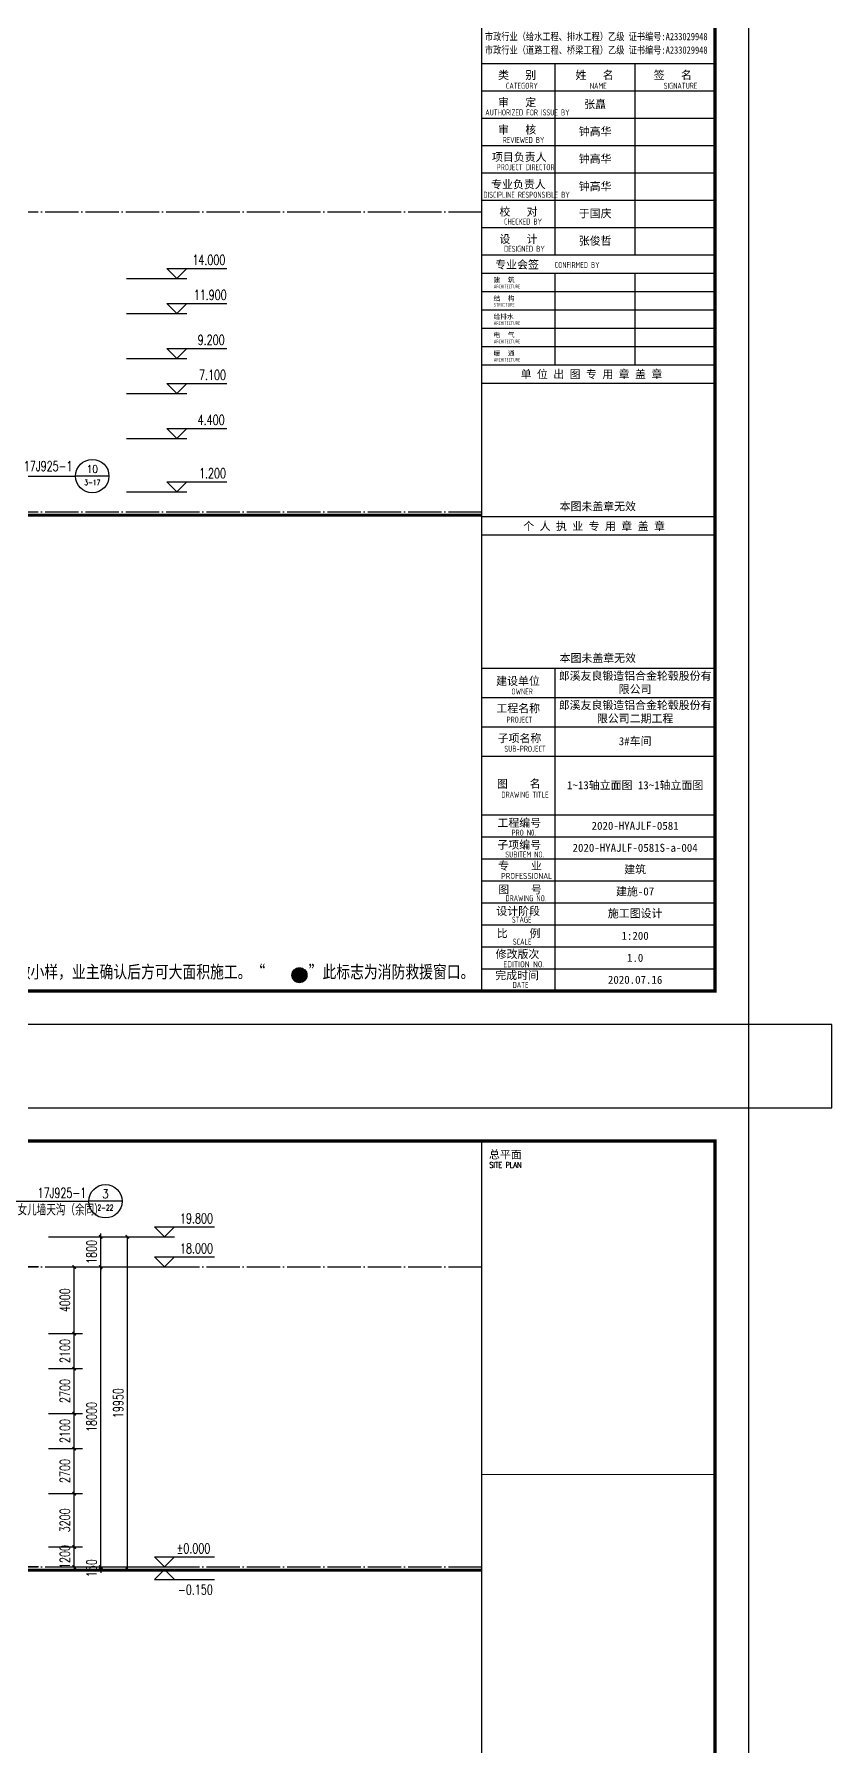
# Model space of a CAD drawing. Extents: x 14095202 to 14511487, y -1430609 to -90420.
# Drawn here: x 14463627 to 14511487, y -1318860 to -1216120 of the extents above; entities that cross this region are included whole.
import ezdxf
from ezdxf.enums import TextEntityAlignment as Align

# ---------------------------------------------------------------- set-up
doc = ezdxf.new("R2010")
doc.units = 0
doc.header["$LTSCALE"] = 1000
doc.header["$MEASUREMENT"] = 0
doc.linetypes.add('DOTE', pattern=[2.42, 2, -0.2, 0.02, -0.2])
for name, color, linetype in [('DIM_IDEN', 3, 'Continuous'), ('DOTE', 1, 'DOTE'), ('PUB_DIM', 3, 'Continuous'), ('PUB_TEXT', 7, 'Continuous'), ('PUB_TITLE', 4, 'Continuous'), ('TK', 4, 'Continuous'), ('WALL', 9, 'Continuous')]:
    doc.layers.add(name, color=color, linetype=linetype)
doc.styles.add('-宋体', font='', dxfattribs={"width": 0.8})
doc.styles.add('_TCH_DIM', font='SIMPLEX', dxfattribs={"bigfont": 'GBCBIG'})
doc.styles.add('_TCH_DIM_T3', font='SIMPLEX', dxfattribs={"width": 0.705882, "bigfont": 'GBCBIG'})
doc.styles.add('_TCH_LABEL', font='COMPLEX', dxfattribs={"bigfont": 'GBCBIG'})
doc.styles.add('ROMANS', font='romans', dxfattribs={"width": 0.65, "height": 231.275})
doc.styles.add('TSSD_REIN', font='tssdeng.shx', dxfattribs={"width": 0.7, "bigfont": 'tssdchn.shx'})
doc.styles.add('图签宋体', font='', dxfattribs={"height": 300})
doc.styles.add('宋体', font='', dxfattribs={"width": 0.8})
doc.styles.get('-宋体').set_extended_font_data('SimSun')
doc.styles.get('图签宋体').set_extended_font_data('NSimSun')
doc.styles.get('宋体').set_extended_font_data('SimSun')
doc.dimstyles.new('_TCH_ARCH&&200', dxfattribs={"dimtxt": 595, "dimasz": 200, "dimexe": 500, "dimexo": 600, "dimgap": 252.5, "dimtad": 1, "dimdec": 0, "dimzin": 0, "dimdsep": 46, "dimtxsty": '_TCH_DIM_T3', "dimblk": 'ARCHTICK', "dimcen": 0.09, "dimclrt": 7, "dimazin": 2, "dimtfac": 1, "dimtdec": 0, "dimtix": 1, "dimtmove": 2, "dimatfit": 3, "dimfxl": 0, "dimtolj": 1, "dimtzin": 0, "dimarcsym": 0})

# ---------------------------------------------------------------- blocks, each defined once
blk = doc.blocks.new('GeYuanFrame_32711160', base_point=(20.09, 4.53))
at = {"layer": 'PUB_TITLE'}
for points in [[(803.09, 235.33), (803.09, 292.73)], [(827.09, 235.33), (827.09, 292.73)], [(803.09, 202.33), (803.09, 229.83)], [(827.09, 202.33), (827.09, 229.83)], [(803.09, 14.53), (803.09, 111.33)]]:
    blk.add_lwpolyline(points, dxfattribs=at)
at = {"layer": 'TK'}
for p, q in [((781.09, 284.53), (851.09, 284.53)), ((781.09, 276.33), (851.09, 276.33)), ((781.09, 268.13), (851.09, 268.13)), ((781.09, 259.93), (851.09, 259.93)), ((781.09, 251.73), (851.09, 251.73)), ((781.09, 243.53), (851.09, 243.53)), ((781.09, 235.33), (851.09, 235.33)), ((781.09, 235.33), (851.09, 235.33)), ((781.09, 102.53), (851.09, 102.53)), ((781.09, 93.73), (851.09, 93.73)), ((781.09, 84.93), (803.09, 84.93)), ((781.09, 84.93), (851.09, 84.93)), ((781.09, 67.37), (851.09, 67.37)), ((781.09, 67.33), (851.09, 67.33)), ((781.09, 60.77), (851.09, 60.77)), ((781.09, 54.17), (851.09, 54.17)), ((781.09, 47.57), (851.09, 47.57)), ((781.09, 40.97), (851.09, 40.97)), ((781.09, 34.37), (851.09, 34.37)), ((781.09, 27.77), (851.09, 27.77)), ((781.09, 21.17), (851.09, 21.17)), ((781.09, 14.53), (851.09, 14.53))]:
    blk.add_line(p, q, dxfattribs=at)
blk.add_lwpolyline([(20.09, 4.53), (20.09, 598.53), (861.09, 598.53), (861.09, 4.53)], close=True, dxfattribs=at)
at = {"layer": 'TK', "const_width": 1}
blk.add_lwpolyline([(45.09, 588.53), (851.09, 588.53), (851.09, 14.53), (45.09, 14.53)], close=True, dxfattribs=at)
at = {"layer": 'TK'}
for points, const_width in [([(781.09, 588.53), (781.09, 14.53)], 0.4), ([(781.09, 292.73), (851.09, 292.73)], 0.35), ([(781.09, 292.73), (851.09, 292.73)], 0.35), ([(781.09, 235.33), (851.09, 235.33)], 0.35), ([(781.09, 202.33), (851.09, 202.33)], 0.35), ([(781.09, 156.83), (851.09, 156.83)], 0.35), ([(781.09, 111.33), (851.09, 111.33)], 0.35), ([(781.09, 67.37), (851.09, 67.37)], 0.35)]:
    blk.add_lwpolyline(points, dxfattribs=dict(at, const_width=const_width))
for points in [[(781.09, 292.73), (851.09, 292.73)], [(781.09, 235.33), (851.09, 235.33)], [(781.09, 229.83), (851.09, 229.83)], [(781.09, 224.33), (851.09, 224.33)], [(781.09, 218.83), (851.09, 218.83)], [(781.09, 213.33), (851.09, 213.33)], [(781.09, 207.83), (851.09, 207.83)], [(781.09, 202.33), (851.09, 202.33)], [(781.09, 196.83), (851.09, 196.83)], [(781.09, 151.33), (851.09, 151.33)]]:
    blk.add_lwpolyline(points, dxfattribs=at)
for s, height, style, width, p in [('市政行业（给水工程、排水工程）乙级 证书编号:A233029948', 2.2, '-宋体', 0.8, (782, 299.74)), ('市政行业（道路工程、桥梁工程）乙级 证书编号:A233029948', 2.2, '-宋体', 0.8, (782, 295.69)), ('CATEGORY', 1.8, 'TSSD_REIN', 0.7, (788.32, 285.17)), ('NAME', 1.8, 'TSSD_REIN', 0.7, (813.51, 285.17)), ('SIGNATURE', 1.8, 'TSSD_REIN', 0.7, (835.66, 285.17)), ('AUTHORIZED FOR ISSUE BY', 1.8, 'TSSD_REIN', 0.7, (782.12, 277.17)), ('REVIEWED BY', 1.8, 'TSSD_REIN', 0.7, (787.36, 268.91)), ('PROJECT DIRECTOR', 1.8, 'TSSD_REIN', 0.7, (785.55, 260.74)), ('DISCIPLINE RESPONSIBLE BY', 1.8, 'TSSD_REIN', 0.7, (781.57, 252.48)), ('CHECKED BY', 1.8, 'TSSD_REIN', 0.7, (787.75, 244.44)), ('DESIGNED BY', 1.8, 'TSSD_REIN', 0.7, (787.76, 236.27)), ('CONFIRMED BY', 1.8, 'TSSD_REIN', 0.7, (802.94, 231.42)), ('ARCHITECTURE', 1.08, 'TSSD_REIN', 0.7, (784.65, 225.34)), ('STRUCTURE', 1.08, 'TSSD_REIN', 0.7, (784.65, 219.84)), ('ARCHITECTURE', 1.08, 'TSSD_REIN', 0.7, (784.65, 214.34)), ('ARCHITECTURE', 1.08, 'TSSD_REIN', 0.7, (784.65, 208.84)), ('ARCHITECTURE', 1.08, 'TSSD_REIN', 0.7, (784.65, 203.34)), ('OWNER', 1.8, 'TSSD_REIN', 0.7, (789.98, 103.48)), ('PROJECT', 1.8, 'TSSD_REIN', 0.7, (788.52, 95.02)), ('SUB-PROJECT', 1.8, 'TSSD_REIN', 0.7, (787.86, 86.3)), ('DRAWING TITLE', 1.8, 'TSSD_REIN', 0.7, (786.97, 72.53)), ('PRO N0.', 1.8, 'TSSD_REIN', 0.7, (790.01, 61.15)), ('SUBITEM NO.', 1.8, 'TSSD_REIN', 0.7, (788.15, 54.58)), ('PROFESSIONAL', 1.8, 'TSSD_REIN', 0.8, (786.88, 48.15)), ('DRAWING NO.', 1.8, 'TSSD_REIN', 0.7, (788.19, 41.45)), ('STAGE', 1.8, 'TSSD_REIN', 0.7, (790.09, 35.03)), ('SCALE', 1.8, 'TSSD_REIN', 0.7, (790.38, 28.42)), ('EDITION NO.', 1.8, 'TSSD_REIN', 0.8, (787.53, 21.64)), ('DATE', 1.8, 'TSSD_REIN', 0.7, (790.33, 15.45))]:
    blk.add_text(s, height=height, dxfattribs=dict(at, style=style, width=width)).set_placement(p)
at = {"layer": 'TK', "style": '图签宋体'}
for s, height, p in [('类   别', 2.4, (785.97, 288.09)), ('姓   名', 2.4, (809.2, 288.09)), ('签   名', 2.4, (832.68, 288.09)), ('审   定', 2.4, (785.97, 279.89)), ('审   核', 2.4, (785.97, 271.69)), ('项目负责人', 2.4, (784.13, 263.49)), ('专业负责人', 2.4, (783.89, 255.29)), ('校   对', 2.4, (786.38, 247.09)), ('设   计', 2.4, (786.36, 238.89)), ('专业会签', 2.4, (785.12, 231.24)), ('建  筑', 1.44, (784.61, 227.11)), ('结  构', 1.44, (784.61, 221.61)), ('给排水', 1.44, (784.61, 216.11)), ('电  气', 1.44, (784.61, 210.61)), ('暖  通', 1.44, (784.61, 205.11)), ('单 位 出 图 专 用 章 盖 章', 2.4, (792.72, 198.35)), ('本图未盖章无效', 2.4, (804.43, 158.7)), ('个 人 执 业 专 用 章 盖 章', 2.4, (793.52, 152.77)), ('本图未盖章无效', 2.4, (804.43, 113.2)), ('建设单位', 2.4, (785.39, 106.33)), ('工程名称', 2.4, (785.47, 98.12)), ('子项名称', 2.4, (785.85, 89.14)), ('图    名', 2.4, (785.63, 75.5)), ('工程编号', 2.4, (785.77, 63.77)), ('子项编号', 2.4, (785.77, 57.19)), ('专    业', 2.4, (786.01, 50.88)), ('图    号', 2.4, (786.02, 43.77)), ('设计阶段', 2.4, (785.45, 37.32)), ('比    例', 2.4, (785.59, 30.63)), ('修改版次', 2.4, (785.24, 24.41)), ('完成时间', 2.4, (785.11, 18.02))]:
    blk.add_text(s, height=height, dxfattribs=at).set_placement(p)
at = {"layer": 'TK', "char_height": 2.4, "attachment_point": 5, "style": '图签宋体'}
for s, insert, width in [('张矗', (815.09, 280.4), 24), ('钟高华', (815.09, 272.23), 24), ('钟高华', (815.09, 264.03), 24), ('钟高华', (815.09, 255.76), 24), ('于国庆', (815.09, 247.63), 24), ('张俊哲', (815.09, 239.43), 24), ('郎溪友良锻造铝合金轮毂股份有限公司', (827.09, 106.93), 48), ('郎溪友良锻造铝合金轮毂股份有限公司二期工程', (827.09, 98.13), 48), ('3#车间', (827.09, 89.33), 48), ('1~13轴立面图 13~1轴立面图', (827.09, 76.13), 48), ('2020-HYAJLF-0581', (827.09, 64.07), 48), ('2020-HYAJLF-0581S-a-004', (827.09, 57.47), 48), ('建筑', (827.09, 50.87), 48), ('建施-07', (827.09, 44.27), 48), ('施工图设计', (827.09, 37.67), 48), ('1:200', (827.09, 31.07), 48), ('1.0', (827.09, 24.47), 48), ('2020.07.16', (827.09, 17.88), 48)]:
    blk.add_mtext(s, dxfattribs=dict(at, insert=insert, width=width))
blk = doc.blocks.new('GeYuanFrame_08887284', base_point=(20.09, 4.53))
at = {"layer": 'TK'}
blk.add_lwpolyline([(20.09, 4.53), (20.09, 598.53), (861.09, 598.53), (861.09, 4.53)], close=True, dxfattribs=at)
at = {"layer": 'TK', "const_width": 1}
blk.add_lwpolyline([(45.09, 588.53), (851.09, 588.53), (851.09, 14.53), (45.09, 14.53)], close=True, dxfattribs=at)
at = {"layer": 'TK'}
for points, const_width in [([(781.09, 588.53), (781.09, 14.53)], 0.4), ([(781.09, 488.5), (851.09, 488.5)], 0.35)]:
    blk.add_lwpolyline(points, dxfattribs=dict(at, const_width=const_width))
at = {"layer": 'TK', "style": '图签宋体'}
blk.add_text('总平面', height=2.4, dxfattribs=at).set_placement((783.23, 583.28))
at = {"layer": 'TK', "style": 'ROMANS', "width": 0.76}
blk.add_text('SITE PLAN', height=1.697, dxfattribs=at).set_placement((783.35, 580.49))
blk = doc.blocks.new('_ArchTick')
at = {"color": 0, "linetype": 'ByBlock', "const_width": 0.4}
blk.add_lwpolyline([(-0.5, -0.5), (0.5, 0.5)], dxfattribs=at)
blk = doc.blocks.new('*D139')
at = {"layer": 'Defpoints', "color": 0}
for p in [(14463887, -1308071), (14463887, -1308221), (14467620, -1308071)]:
    blk.add_point(p, dxfattribs=at)
at = {"layer": 'PUB_DIM', "color": 0, "lineweight": -2}
for p, q in [((14467620, -1308071), (14467620, -1307871)), ((14464487, -1308071), (14468120, -1308071)), ((14464487, -1308221), (14468120, -1308221)), ((14467620, -1308221), (14467620, -1308071)), ((14467620, -1308221), (14467620, -1308421))]:
    blk.add_line(p, q, dxfattribs=at)
at = {"layer": 'PUB_DIM', "color": 0, "lineweight": -2, "xscale": 200, "yscale": 200, "zscale": 200}
for p, rotation in [((14467620, -1308071), 270), ((14467620, -1308221), 90)]:
    blk.add_blockref('_ArchTick', p, dxfattribs=dict(at, rotation=rotation))
at = {"layer": 'PUB_DIM', "color": 7, "insert": (14467070, -1308146), "char_height": 595, "attachment_point": 5, "rotation": 90, "style": '_TCH_DIM_T3'}
blk.add_mtext('\\A1;150', dxfattribs=at)
blk = doc.blocks.new('*D140')
at = {"layer": 'Defpoints', "color": 0}
for p in [(14463887, -1290071), (14467620, -1290071), (14463887, -1308071)]:
    blk.add_point(p, dxfattribs=at)
at = {"layer": 'PUB_DIM', "color": 0, "lineweight": -2}
for p, q in [((14464487, -1290071), (14468120, -1290071)), ((14467620, -1308071), (14467620, -1290071)), ((14464487, -1308071), (14468120, -1308071))]:
    blk.add_line(p, q, dxfattribs=at)
at = {"layer": 'PUB_DIM', "color": 0, "lineweight": -2, "xscale": 200, "yscale": 200, "zscale": 200}
for p, rotation in [((14467620, -1290071), 90), ((14467620, -1308071), 270)]:
    blk.add_blockref('_ArchTick', p, dxfattribs=dict(at, rotation=rotation))
at = {"layer": 'PUB_DIM', "color": 7, "insert": (14467070, -1299071), "char_height": 595, "attachment_point": 5, "rotation": 90, "style": '_TCH_DIM_T3'}
blk.add_mtext('\\A1;18000', dxfattribs=at)
blk = doc.blocks.new('*D141')
at = {"layer": 'Defpoints', "color": 0}
for p in [(14463887, -1288271), (14467620, -1288271), (14463887, -1290071)]:
    blk.add_point(p, dxfattribs=at)
at = {"layer": 'PUB_DIM', "color": 0, "lineweight": -2}
for p, q in [((14464487, -1288271), (14468120, -1288271)), ((14467620, -1288271), (14467620, -1288071)), ((14467620, -1290071), (14467620, -1288271)), ((14464487, -1290071), (14468120, -1290071)), ((14467620, -1290071), (14467620, -1290271))]:
    blk.add_line(p, q, dxfattribs=at)
at = {"layer": 'PUB_DIM', "color": 0, "lineweight": -2, "xscale": 200, "yscale": 200, "zscale": 200}
for p, rotation in [((14467620, -1288271), 270), ((14467620, -1290071), 90)]:
    blk.add_blockref('_ArchTick', p, dxfattribs=dict(at, rotation=rotation))
at = {"layer": 'PUB_DIM', "color": 7, "insert": (14467070, -1289171), "char_height": 595, "attachment_point": 5, "rotation": 90, "style": '_TCH_DIM_T3'}
blk.add_mtext('\\A1;1800', dxfattribs=at)
blk = doc.blocks.new('*D142')
at = {"layer": 'Defpoints', "color": 0}
for p in [(14463887, -1288271), (14469220, -1288271), (14463887, -1308221)]:
    blk.add_point(p, dxfattribs=at)
at = {"layer": 'PUB_DIM', "color": 0, "lineweight": -2}
for p, q in [((14464487, -1288271), (14469720, -1288271)), ((14469220, -1308221), (14469220, -1288271)), ((14464487, -1308221), (14469720, -1308221))]:
    blk.add_line(p, q, dxfattribs=at)
at = {"layer": 'PUB_DIM', "color": 0, "lineweight": -2, "xscale": 200, "yscale": 200, "zscale": 200}
for p, rotation in [((14469220, -1288271), 90), ((14469220, -1308221), 270)]:
    blk.add_blockref('_ArchTick', p, dxfattribs=dict(at, rotation=rotation))
at = {"layer": 'PUB_DIM', "color": 7, "insert": (14468670, -1298246), "char_height": 595, "attachment_point": 5, "rotation": 90, "style": '_TCH_DIM_T3'}
blk.add_mtext('\\A1;19950', dxfattribs=at)
blk = doc.blocks.new('*D864')
at = {"layer": 'Defpoints', "color": 0}
for p in [(14463887, -1306871), (14466020, -1306871), (14463887, -1308071)]:
    blk.add_point(p, dxfattribs=at)
at = {"layer": 'PUB_DIM', "color": 0, "lineweight": -2}
for p, q in [((14466020, -1306871), (14466020, -1306671)), ((14464487, -1306871), (14466520, -1306871)), ((14466020, -1308071), (14466020, -1306871)), ((14464487, -1308071), (14466520, -1308071)), ((14466020, -1308071), (14466020, -1308271))]:
    blk.add_line(p, q, dxfattribs=at)
at = {"layer": 'PUB_DIM', "color": 0, "lineweight": -2, "xscale": 200, "yscale": 200, "zscale": 200}
for p, rotation in [((14466020, -1306871), 270), ((14466020, -1308071), 90)]:
    blk.add_blockref('_ArchTick', p, dxfattribs=dict(at, rotation=rotation))
at = {"layer": 'PUB_DIM', "color": 7, "insert": (14465470, -1307471), "char_height": 595, "attachment_point": 5, "rotation": 90, "style": '_TCH_DIM_T3'}
blk.add_mtext('\\A1;1200', dxfattribs=at)
blk = doc.blocks.new('*D865')
at = {"layer": 'Defpoints', "color": 0}
for p in [(14463887, -1303671), (14466020, -1303671), (14463887, -1306871)]:
    blk.add_point(p, dxfattribs=at)
at = {"layer": 'PUB_DIM', "color": 0, "lineweight": -2}
for p, q in [((14464487, -1303671), (14466520, -1303671)), ((14466020, -1306871), (14466020, -1303671)), ((14464487, -1306871), (14466520, -1306871))]:
    blk.add_line(p, q, dxfattribs=at)
at = {"layer": 'PUB_DIM', "color": 0, "lineweight": -2, "xscale": 200, "yscale": 200, "zscale": 200}
for p, rotation in [((14466020, -1303671), 90), ((14466020, -1306871), 270)]:
    blk.add_blockref('_ArchTick', p, dxfattribs=dict(at, rotation=rotation))
at = {"layer": 'PUB_DIM', "color": 7, "insert": (14465470, -1305271), "char_height": 595, "attachment_point": 5, "rotation": 90, "style": '_TCH_DIM_T3'}
blk.add_mtext('\\A1;3200', dxfattribs=at)
blk = doc.blocks.new('*D866')
at = {"layer": 'Defpoints', "color": 0}
for p in [(14463887, -1300971), (14466020, -1300971), (14463887, -1303671)]:
    blk.add_point(p, dxfattribs=at)
at = {"layer": 'PUB_DIM', "color": 0, "lineweight": -2}
for p, q in [((14464487, -1300971), (14466520, -1300971)), ((14466020, -1303671), (14466020, -1300971)), ((14464487, -1303671), (14466520, -1303671))]:
    blk.add_line(p, q, dxfattribs=at)
at = {"layer": 'PUB_DIM', "color": 0, "lineweight": -2, "xscale": 200, "yscale": 200, "zscale": 200}
for p, rotation in [((14466020, -1300971), 90), ((14466020, -1303671), 270)]:
    blk.add_blockref('_ArchTick', p, dxfattribs=dict(at, rotation=rotation))
at = {"layer": 'PUB_DIM', "color": 7, "insert": (14465470, -1302321), "char_height": 595, "attachment_point": 5, "rotation": 90, "style": '_TCH_DIM_T3'}
blk.add_mtext('\\A1;2700', dxfattribs=at)
blk = doc.blocks.new('*D867')
at = {"layer": 'Defpoints', "color": 0}
for p in [(14463887, -1298871), (14466020, -1298871), (14463887, -1300971)]:
    blk.add_point(p, dxfattribs=at)
at = {"layer": 'PUB_DIM', "color": 0, "lineweight": -2}
for p, q in [((14464487, -1298871), (14466520, -1298871)), ((14466020, -1300971), (14466020, -1298871)), ((14464487, -1300971), (14466520, -1300971))]:
    blk.add_line(p, q, dxfattribs=at)
at = {"layer": 'PUB_DIM', "color": 0, "lineweight": -2, "xscale": 200, "yscale": 200, "zscale": 200}
for p, rotation in [((14466020, -1298871), 90), ((14466020, -1300971), 270)]:
    blk.add_blockref('_ArchTick', p, dxfattribs=dict(at, rotation=rotation))
at = {"layer": 'PUB_DIM', "color": 7, "insert": (14465470, -1299921), "char_height": 595, "attachment_point": 5, "rotation": 90, "style": '_TCH_DIM_T3'}
blk.add_mtext('\\A1;2100', dxfattribs=at)
blk = doc.blocks.new('*D868')
at = {"layer": 'Defpoints', "color": 0}
for p in [(14463887, -1296171), (14466020, -1296171), (14463887, -1298871)]:
    blk.add_point(p, dxfattribs=at)
at = {"layer": 'PUB_DIM', "color": 0, "lineweight": -2}
for p, q in [((14464487, -1296171), (14466520, -1296171)), ((14466020, -1298871), (14466020, -1296171)), ((14464487, -1298871), (14466520, -1298871))]:
    blk.add_line(p, q, dxfattribs=at)
at = {"layer": 'PUB_DIM', "color": 0, "lineweight": -2, "xscale": 200, "yscale": 200, "zscale": 200}
for p, rotation in [((14466020, -1296171), 90), ((14466020, -1298871), 270)]:
    blk.add_blockref('_ArchTick', p, dxfattribs=dict(at, rotation=rotation))
at = {"layer": 'PUB_DIM', "color": 7, "insert": (14465470, -1297521), "char_height": 595, "attachment_point": 5, "rotation": 90, "style": '_TCH_DIM_T3'}
blk.add_mtext('\\A1;2700', dxfattribs=at)
blk = doc.blocks.new('*D869')
at = {"layer": 'Defpoints', "color": 0}
for p in [(14463887, -1294071), (14466020, -1294071), (14463887, -1296171)]:
    blk.add_point(p, dxfattribs=at)
at = {"layer": 'PUB_DIM', "color": 0, "lineweight": -2}
for p, q in [((14464487, -1294071), (14466520, -1294071)), ((14466020, -1296171), (14466020, -1294071)), ((14464487, -1296171), (14466520, -1296171))]:
    blk.add_line(p, q, dxfattribs=at)
at = {"layer": 'PUB_DIM', "color": 0, "lineweight": -2, "xscale": 200, "yscale": 200, "zscale": 200}
for p, rotation in [((14466020, -1294071), 90), ((14466020, -1296171), 270)]:
    blk.add_blockref('_ArchTick', p, dxfattribs=dict(at, rotation=rotation))
at = {"layer": 'PUB_DIM', "color": 7, "insert": (14465470, -1295121), "char_height": 595, "attachment_point": 5, "rotation": 90, "style": '_TCH_DIM_T3'}
blk.add_mtext('\\A1;2100', dxfattribs=at)
blk = doc.blocks.new('*D870')
at = {"layer": 'Defpoints', "color": 0}
for p in [(14463887, -1290071), (14466020, -1290071), (14463887, -1294071)]:
    blk.add_point(p, dxfattribs=at)
at = {"layer": 'PUB_DIM', "color": 0, "lineweight": -2}
for p, q in [((14464487, -1290071), (14466520, -1290071)), ((14466020, -1294071), (14466020, -1290071)), ((14464487, -1294071), (14466520, -1294071))]:
    blk.add_line(p, q, dxfattribs=at)
at = {"layer": 'PUB_DIM', "color": 0, "lineweight": -2, "xscale": 200, "yscale": 200, "zscale": 200}
for p, rotation in [((14466020, -1290071), 90), ((14466020, -1294071), 270)]:
    blk.add_blockref('_ArchTick', p, dxfattribs=dict(at, rotation=rotation))
at = {"layer": 'PUB_DIM', "color": 7, "insert": (14465470, -1292071), "char_height": 595, "attachment_point": 5, "rotation": 90, "style": '_TCH_DIM_T3'}
blk.add_mtext('\\A1;4000', dxfattribs=at)

msp = doc.modelspace()

# ---------------------------------------------------------------- hatches: boundary and pattern name
msp.add_hatch(color=1).paths.add_polyline_path([(14479093.3, -1272572.9, 1), (14479993.3, -1272572.9, 1)])

# ---------------------------------------------------------------- linework, layer by layer
at = {"ltscale": 0.5}
for p, q in [((14343286.9, -1244914.9), (14490486.9, -1244914.9)), ((14343286.9, -1245014.9), (14490486.9, -1245014.9))]:
    msp.add_line(p, q, dxfattribs=at)
at = {"ltscale": 0.5, "const_width": 100}
msp.add_lwpolyline([(14343286.9, -1244964.9), (14490486.9, -1244964.9)], dxfattribs=at)
at = {"ltscale": 0.5}
msp.add_lwpolyline([(14506486.9, -1275520.3), (14506486.9, -1280520.3), (14511486.9, -1280520.3), (14511486.9, -1275520.3)], close=True, dxfattribs=at)
at = {"const_width": 100}
msp.add_lwpolyline([(14490486.9, -1308271.2), (14462076.9, -1308271.2), (14462076.9, -1308121.2), (14401886.9, -1308121.2)], dxfattribs=at)
for points in [[(14490486.9, -1308221.2), (14462126.9, -1308221.2), (14462126.9, -1308071.2), (14401886.9, -1308071.2)], [(14490486.9, -1308321.2), (14462026.9, -1308321.2), (14462026.9, -1308171.2), (14401886.9, -1308171.2)]]:
    msp.add_lwpolyline(points)
at = {"color": 1}
msp.add_circle((14479543.3, -1272572.9), 450, dxfattribs=at)
at = {"layer": 'DIM_IDEN'}
for p, q in [((14461818.4, -1242629.3), (14466111.9, -1242629.3)), ((14468111.9, -1242629.3), (14466111.9, -1242629.3)), ((14461733.4, -1286137), (14466902, -1286137)), ((14468902, -1286137), (14466902, -1286137))]:
    msp.add_line(p, q, dxfattribs=at)
for centre in [(14467111.9, -1242629.3), (14467902, -1286137)]:
    msp.add_circle(centre, 1000, dxfattribs=at)
at = {"layer": 'DOTE'}
for p, q in [((14343286.9, -1226764.9), (14490486.9, -1226764.9)), ((14343286.9, -1244764.9), (14490486.9, -1244764.9)), ((14343286.9, -1290071.2), (14490486.9, -1290071.2)), ((14463886.9, -1290071.2), (14404386.9, -1290071.2)), ((14343286.9, -1308071.2), (14490486.9, -1308071.2)), ((14463886.9, -1308071.2), (14401886.9, -1308071.2))]:
    msp.add_line(p, q, dxfattribs=at)
at = {"layer": 'PUB_DIM'}
for p, q in [((14469161.9, -1230764.9), (14472776.8, -1230764.9)), ((14472176.8, -1230764.9), (14471576.8, -1230164.9)), ((14471576.8, -1230164.9), (14475176.8, -1230164.9)), ((14472176.8, -1230764.9), (14472776.8, -1230164.9)), ((14469161.9, -1232864.9), (14472776.8, -1232864.9)), ((14472176.8, -1232864.9), (14471576.8, -1232264.9)), ((14471576.8, -1232264.9), (14475176.8, -1232264.9)), ((14472176.8, -1232864.9), (14472776.8, -1232264.9)), ((14469161.9, -1235564.9), (14472776.8, -1235564.9)), ((14472176.8, -1235564.9), (14471576.8, -1234964.9)), ((14471576.8, -1234964.9), (14475176.8, -1234964.9)), ((14472176.8, -1235564.9), (14472776.8, -1234964.9)), ((14469161.9, -1237664.9), (14472776.8, -1237664.9)), ((14472176.8, -1237664.9), (14471576.8, -1237064.9)), ((14471576.8, -1237064.9), (14475176.8, -1237064.9)), ((14472176.8, -1237664.9), (14472776.8, -1237064.9)), ((14472176.8, -1240364.9), (14471576.8, -1239764.9)), ((14471576.8, -1239764.9), (14475176.8, -1239764.9)), ((14472176.8, -1240364.9), (14472776.8, -1239764.9)), ((14469161.9, -1240364.9), (14472776.8, -1240364.9)), ((14472176.8, -1243564.9), (14471576.8, -1242964.9)), ((14471576.8, -1242964.9), (14475176.8, -1242964.9)), ((14472176.8, -1243564.9), (14472776.8, -1242964.9)), ((14469161.9, -1243564.9), (14472776.8, -1243564.9)), ((14467620.2, -1288271.2), (14472035.2, -1288271.2)), ((14471435.2, -1288271.2), (14470835.2, -1287671.2)), ((14470835.2, -1287671.2), (14474435.2, -1287671.2)), ((14471435.2, -1288271.2), (14472035.2, -1287671.2)), ((14467620.2, -1290071.2), (14472035.2, -1290071.2)), ((14471435.2, -1290071.2), (14470835.2, -1289471.2)), ((14470835.2, -1289471.2), (14474435.2, -1289471.2)), ((14471435.2, -1290071.2), (14472035.2, -1289471.2)), ((14471435.2, -1308071.2), (14470835.2, -1307471.2)), ((14470835.2, -1307471.2), (14474435.2, -1307471.2)), ((14471435.2, -1308071.2), (14472035.2, -1307471.2)), ((14467620.2, -1308071.2), (14472035.2, -1308071.2)), ((14467620.2, -1308221.2), (14472035.2, -1308221.2)), ((14471435.2, -1308221.2), (14470835.2, -1308821.2)), ((14470835.2, -1308821.2), (14474435.2, -1308821.2)), ((14471435.2, -1308221.2), (14472035.2, -1308821.2))]:
    msp.add_line(p, q, dxfattribs=at)
at = {"layer": 'WALL'}
msp.add_line((14463626.9, -1308221.2), (14490486.9, -1308221.2), dxfattribs=at)

# ---------------------------------------------------------------- block references
at = {"xscale": 200, "yscale": 200, "zscale": 200}
for name, p in [('GeYuanFrame_32711160', (14338286.9, -1275520.3)), ('GeYuanFrame_08887284', (14338286.9, -1399320.3))]:
    msp.add_blockref(name, p, dxfattribs=at)

# ---------------------------------------------------------------- texts
at = {"layer": 'PUB_TEXT'}
for s, height, style, width, p in [('14.000', 595, '_TCH_DIM', 0.705882, (14473116.8, -1229954.9)), ('11.900', 595, '_TCH_DIM', 0.705882, (14473196.8, -1232054.9)), ('9.200', 595, '_TCH_DIM', 0.705882, (14473436.8, -1234754.9)), ('7.100', 595, '_TCH_DIM', 0.705882, (14473516.8, -1236854.9)), ('4.400', 595, '_TCH_DIM', 0.705882, (14473436.8, -1239554.9)), ('17J925-1', 595, '_TCH_LABEL', 0.705882, (14463001.9, -1242326.7)), ('1.200', 595, '_TCH_DIM', 0.705882, (14473516.8, -1242754.9)), ('立面外墙做法参效果图。所有颜色均需现场做小样，业主确认后方可大面积施工。“', 759.494, '宋体', 0.8, (14446828.4, -1272747.5)), ('”此标志为消防救援窗口。', 759.494, '宋体', 0.8, (14480097.6, -1272747.5)), ('17J925-1', 595, '_TCH_DIM', 0.705882, (14463832, -1285927)), ('19.800', 595, '_TCH_DIM', 0.705882, (14472375.2, -1287461.2)), ('18.000', 595, '_TCH_DIM', 0.705882, (14472375.2, -1289261.2)), ('%%P0.000', 595, '_TCH_DIM', 0.705882, (14472175.2, -1307261.2)), ('-0.150', 595, '_TCH_DIM', 0.705882, (14472255.2, -1309731.2))]:
    msp.add_text(s, height=height, dxfattribs=dict(at, style=style, width=width)).set_placement(p)
at = {"layer": 'PUB_TEXT', "style": '_TCH_LABEL'}
for s, height, width, p, p2 in [('10', 454.21, 1.230441, (14466779.6, -1242433.7), (14467444.1, -1242433.7)), ('3-17', 327.82, 1.09259, (14466632.3, -1243177), (14467591.4, -1243177)), ('3', 517.6, 1.35729, (14467712.8, -1285951.3), (14468091.3, -1285951.3)), ('2-22', 325.41, 1.102933, (14467420.5, -1286682.8), (14468383.6, -1286682.8))]:
    msp.add_text(s, height=height, dxfattribs=dict(at, width=width)).set_placement(p, p2, align=Align.FIT)
at = {"layer": 'PUB_TEXT', "style": '_TCH_DIM'}
msp.add_text('女儿墙天沟（余同）', height=675.18, dxfattribs=at).set_placement((14462628.3, -1286987.4))

# ---------------------------------------------------------------- dimensions: what is measured, and where the dimension line sits
at = {"layer": 'PUB_DIM'}
for p1, p2, distance, text, picture, middle in [((14463886.9, -1290071.2), (14463886.9, -1288271.2), -3733.3, '1800', '*D141', (14467070.2, -1289171.2)), ((14463886.9, -1308221.2), (14463886.9, -1288271.2), -5333.3, '19950', '*D142', (14468670.2, -1298246.2)), ((14463886.9, -1308071.2), (14463886.9, -1290071.2), -3733.3, '18000', '*D140', (14467070.2, -1299071.2)), ((14463886.9, -1294070.8), (14463886.9, -1290071.2), -2133.3, '4000', '*D870', (14465470.2, -1292071)), ((14463886.9, -1296171.2), (14463886.9, -1294070.8), -2133.3, '2100', '*D869', (14465470.2, -1295121)), ((14463886.9, -1298870.8), (14463886.9, -1296171.2), -2133.3, '2700', '*D868', (14465470.2, -1297521)), ((14463886.9, -1300971.2), (14463886.9, -1298870.8), -2133.3, '2100', '*D867', (14465470.2, -1299921)), ((14463886.9, -1303670.8), (14463886.9, -1300971.2), -2133.3, '2700', '*D866', (14465470.2, -1302321)), ((14463886.9, -1306871.2), (14463886.9, -1303670.8), -2133.3, '3200', '*D865', (14465470.2, -1305271)), ((14463886.9, -1308071.2), (14463886.9, -1306871.2), -2133.3, '1200', '*D864', (14465470.2, -1307471.2)), ((14463886.9, -1308221.2), (14463886.9, -1308071.2), -3733.3, '150', '*D139', (14467070.2, -1308146.2))]:
    dim = msp.add_aligned_dim(p1=p1, p2=p2, distance=distance, text=text, dimstyle='_TCH_ARCH&&200', dxfattribs=at)
    dim.commit()
    dim.dimension.update_dxf_attribs({"geometry": picture, "text_midpoint": middle})

doc.saveas('drawing.dxf')
